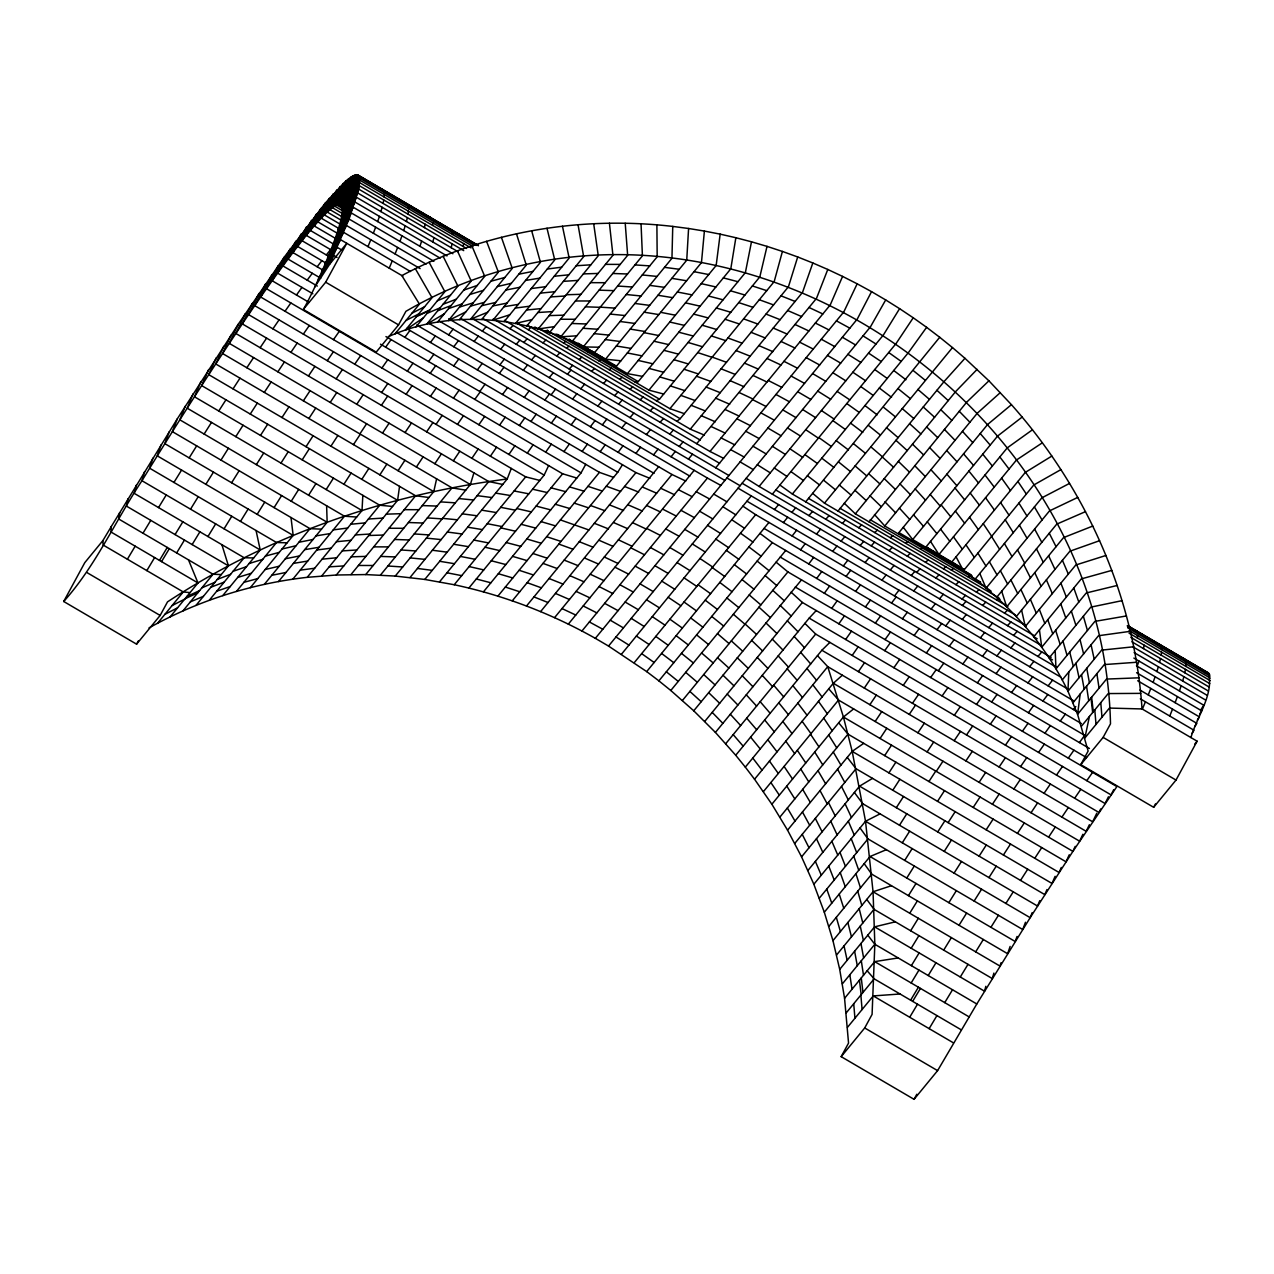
<?xml version="1.0" encoding="UTF-8"?>
<svg xmlns="http://www.w3.org/2000/svg" width="1274" height="1274" viewBox="0 0 1274 1274"><rect width="100%" height="100%" fill="white"/><g stroke="black" fill="none" stroke-linecap="round" stroke-linejoin="round"><path stroke-width="1.5" d="M791.074 592.171L802.381 602.459L1116.884 786.584L1072.899 851.366L1030.172 917.678L976.808 1003.976L937.6 1070.638L914.063 1099.319L841.174 1056.656L864.712 1027.959L872.085 1014.391L874.84 944.273L873.056 891.768L865.524 821.268L852.195 751.373L843.42 717.023L827.75 666.668L817.462 655.632M394.844 334.075L419.433 304.104L401.851 275.598C484.216 231.597 580.275 215.672 672.752 226.422L671.955 258.272L594.417 352.787C532.691 317.369 454.515 307.114 388.411 336.639M1068.79 671.955L1067.946 691.225L1077.581 714.332L1088.139 751.055L1080.766 764.639L1153.655 807.302L1176.013 780.07L1197.114 741.197L1141.424 708.551M1080.766 764.639L1103.125 737.391L1110.498 723.823C1103.252 387.041 704.618 137.863 405.912 311.318L398.555 324.886L376.196 352.134L303.308 309.455C316.27 288.258 382.391 142.258 306.301 235.387C271.012 279.786 239.799 327.243 208.729 374.652C186.004 409.702 163.789 445.104 141.955 480.728C115.393 520.732 95.948 565.592 63.7 601.487L136.589 644.166L160.142 615.453L167.515 601.869C269.085 534.984 386.866 494.455 507.211 478.992L511.288 468.434M384.127 197.008L384.254 194.492M432.603 225.387L432.73 222.886M1137.411 638.035L1137.523 635.519M1185.887 666.413L1185.998 663.897M1190.951 737.55C1196.254 718.026 1214.982 692.769 1208.023 672.72L1127.474 625.566M149.026 627.891C197.709 600.723 251.822 583.556 307.209 577.329L362.007 510.54L362.835 495.363M672.752 226.422L688.581 228.492L686.734 260.199L605.5 359.204L590.897 350.653M478.387 245.532L357.675 174.872L353.105 175.701L346.13 180.733L325.236 203.139L284.293 257.109L238.254 324.249L177.229 418.955L111.268 526.56L110.902 531.959L197.98 582.951L170.079 616.934M898.791 534.204L898.934 532.596L987.684 424.433L1011.429 404.67C1086.101 488.499 1134.513 596.535 1142.03 708.949L1109.431 708.073L1084.843 738.044L1089.445 716.434M688.581 228.492L704.395 231.072L701.464 262.603L616.505 366.148L613.224 365.335M704.395 231.072L720.16 234.145L716.163 265.47L627.413 373.632L568.921 339.394M1080.209 693.964L1077.581 714.332L1106.501 679.074L1138.892 677.816M408.03 214.207L408.428 211.229M463.21 246.503L463.609 243.541M1161.203 655.154L1161.585 652.192M307.209 577.329L336.32 575.004L397.599 500.316L399.542 486.365M119.629 512.658L118.689 518.996L213.029 574.24L221.278 574.558M720.16 234.145L735.862 237.728L730.798 268.814L638.226 381.643L635.057 382.041M383.076 203.394L383.745 199.97M424.433 227.616L425.102 224.192M1143.463 648.577L1144.132 645.154M1184.82 672.799L1185.489 669.376M735.862 237.728L751.485 241.805L745.37 272.62L648.928 390.163L547.103 330.539M127.973 498.851L126.46 506.128L228.444 565.831L195.989 605.389M336.32 575.004L365.718 574.574L433.765 491.621L436.616 478.849M751.485 241.805L767.012 246.376L759.83 276.872L659.486 399.176L656.317 400.737M406.422 221.501L407.362 217.631M451.171 247.697L452.127 243.828M1159.579 662.448L1160.534 658.578M136.302 485.155L134.232 493.357L244.178 557.741L253.669 557.948M985.821 986.299L984.563 991.22L874.617 926.835L839.709 969.387L844.566 998.322L848.548 1043.072L841.174 1056.656M767.012 246.376L782.411 251.44L774.194 281.586L669.917 408.683L527.149 325.109M380.91 211.595L382.12 207.28M432.794 241.964L434.004 237.649M1182.67 681.001L1183.88 676.685M144.583 471.603L141.955 480.728L260.214 549.97L222.759 595.611M993.879 973.097L992.303 978.575L874.028 909.333L866.782 899.428M365.718 574.574L395.243 576.071L470.361 484.518L473.912 472.861M782.411 251.44L797.699 256.966L788.447 286.746L680.189 418.684L676.892 421.312M403.715 230.578L405.212 225.817M1156.888 671.541L1158.369 666.78M152.832 458.178L149.631 468.211L276.554 542.517L287.112 542.804M1001.046 962.73L999.979 966.074L873.056 891.768L832.957 940.642L839.709 969.387M377.661 221.565L379.429 216.357M419.91 246.296L421.662 241.089M1137.188 666.238L1138.94 661.031M1179.421 690.97L1181.173 685.762M161.034 444.929L157.275 455.853L293.163 535.414L250.309 587.664M1010.123 946.423L1007.623 953.716L871.735 874.155L864.186 863.645M797.699 256.966L812.828 262.985L802.54 292.351L690.301 429.163L504.44 320.331M399.94 241.423L401.963 235.786M1153.097 682.37L1155.12 676.749M169.171 431.854L164.856 443.671L310.044 528.662L321.494 529.156M1017.05 936.454L1015.203 941.518L870.031 856.526L824.31 912.232L832.957 940.642M373.346 233.253L375.639 227.202M1175.106 702.659L1177.399 696.607M177.229 418.955L172.388 431.647L327.147 522.26L278.496 581.549M1025.49 922.249L1022.719 929.51L867.96 838.897L860.046 827.957M812.828 262.985L827.781 269.467L816.491 298.403L696.719 443.686M395.083 253.956L397.647 247.475M1148.256 694.919L1150.804 688.438M185.224 406.263L179.825 419.815L344.474 516.225L356.688 517.037M1032.195 912.598L1030.172 917.678L865.524 821.268L813.847 884.267L824.31 912.232M367.979 246.63L370.798 239.735M1169.739 716.036L1172.542 709.14M193.122 393.793L187.198 408.19L362.007 510.54M1039.759 900.654L1037.546 906.053L862.721 803.703L854.392 792.492M389.207 268.145L392.281 260.852M1142.364 709.092L1145.437 701.799M200.926 381.547L194.476 396.787L379.732 505.237L392.551 506.463M1046.973 889.555L1044.823 894.635L859.568 786.169L801.569 856.861L813.847 884.267M827.781 269.467L842.576 276.41L830.282 304.868L710 451.474L483.419 318.803M208.633 369.556L201.658 385.592L397.599 500.316M1055.111 876.321L1052.005 883.455L856.048 768.732L847.258 757.377M216.23 357.819L208.729 374.652L415.627 495.777L428.956 497.497M1061.322 867.451L1059.076 872.499L852.195 751.373L787.555 830.154L801.569 856.861M314.678 287.128L329.87 263.925L349.06 219.032L358.774 189.173L359.794 178.233L357.675 174.872L340.588 204.111L343.948 206.07M223.698 346.337L215.704 363.95L433.765 491.621M1069.252 854.758L1066.051 861.813L847.974 734.143L838.706 722.788M231.056 335.142L222.552 353.519L452.015 487.862L465.727 490.156M1075.208 846.366L1072.899 851.366L843.42 717.023L771.869 804.244L787.555 830.154M395.243 576.071L424.783 579.447L454.229 584.734L544.157 475.106L548.616 465.583M238.254 324.249L229.272 343.359L470.361 484.518M1082.884 834.263L1079.619 841.206L838.531 700.063L828.753 688.82M842.576 276.41L857.163 283.815L843.882 311.78L715.717 467.797M245.325 313.659L235.865 333.485L488.754 481.556L502.736 484.454M1089.366 824.724L1086.196 831.333L833.307 683.278L754.558 779.242L771.869 804.244M252.236 303.371L242.299 323.899L507.211 478.992L424.783 579.447M1096.787 813.21L1092.646 821.762L827.75 666.668L745.322 767.123L754.558 779.242M259.004 293.418L248.605 314.63L525.684 476.858L539.81 480.425M1100.688 808.942L1098.952 812.478L821.873 650.266L735.719 755.259L745.322 767.123M265.597 283.815L254.752 305.664L544.157 475.106M1108.428 796.791L1105.099 803.528L815.679 634.086L804.881 623.368M272.015 274.547L260.724 297.033L562.63 473.785L576.803 478.053M1113.683 789.705L1111.071 794.896L809.181 618.145L715.415 732.423L735.719 755.259M278.242 265.645L266.537 288.736L581.055 472.877L585.706 464.341M284.293 257.109L272.19 280.774L309.041 302.368M290.154 248.956L277.652 273.177L312.831 293.784M857.163 283.815L871.543 291.65L857.275 319.089L595.34 638.338C551.339 613.511 503.644 595.245 454.229 584.734M295.807 241.184L282.924 265.932L317.322 286.077M301.269 233.811L288.004 259.068L320.714 278.21M306.508 226.836L292.893 252.555L323.039 270.215M311.525 220.275L297.575 246.439L326.048 263.129M316.318 214.143L302.049 240.722L329.727 256.934M320.889 208.426L306.301 235.387L331.431 250.102M63.7 601.487L84.801 562.63L102.907 540.558L111.268 526.56M303.308 309.455L325.666 282.207L346.767 243.334L329.87 263.925M136.589 644.166L138.436 640.774M914.063 1099.319L916.818 1094.255M1153.655 807.302L1155.502 803.91M325.236 203.139L310.346 230.451L333.804 244.194M329.329 198.282L314.168 225.928L335.954 238.684M333.199 193.871L317.767 221.819L338.82 234.145M869.059 521.878L966.679 402.186L988.911 380.815L1011.429 404.67M336.814 189.906L321.144 218.125L339.569 228.922M340.174 186.386L324.265 214.86L341.034 224.67M343.279 183.329L327.163 212.01L342.244 220.832M346.13 180.733L329.823 209.573L342.786 217.169M871.543 291.65L885.685 299.947L870.476 326.813L608.526 646.061L595.34 638.338M348.726 178.599L332.243 207.582L343.964 214.446M351.051 176.911L334.409 206.022L344.123 211.707M353.105 175.701L336.336 204.891L343.04 208.809M354.905 174.952L338.008 204.19L343.04 207.136M341.512 204.716L358.663 175.525L478.403 245.627M342.165 205.767L359.364 176.64L476.842 245.42M342.563 207.232L359.794 178.233L474.469 245.356M127.384 559.238L135.187 546.18M342.722 209.143L359.953 180.271L472.925 246.423M146.829 570.609L154.632 557.566M909.7 1017.257L917.503 1004.215M929.144 1028.644L936.947 1015.585M342.61 211.484L359.841 182.787L471.062 247.904M159.489 560.417L167.276 547.438M161.543 561.627L169.346 548.648M910.607 1000.186L918.411 987.207M912.646 1001.364L920.449 988.401M142.991 533.217L150.762 520.349M342.244 214.255L359.443 185.749L466.555 248.462M176.656 552.932L184.443 540.065M911.165 982.971L918.952 970.103M944.735 1002.622L952.522 989.755M341.607 217.44L358.774 189.173L463.72 250.628M175.064 534.57L182.819 521.814M192.135 544.571L199.891 531.815M911.372 965.66L919.127 952.904M928.22 975.534L935.976 962.762M340.731 221.055L357.835 193.043L457.812 251.583M158.517 507.593L166.241 494.949M207.949 536.529L215.672 523.885M911.197 948.254L918.92 935.61M960.278 976.999L968.001 964.354M339.601 225.084L356.609 197.374L452.875 253.733M190.543 509.17L198.234 496.669M224.065 528.806L231.757 516.288M910.655 930.768L918.347 918.267M943.7 950.133L951.391 937.616M885.685 299.947L899.587 308.658L883.439 334.935L759.129 486.445L746.166 478.307M173.933 482.448L181.577 470.09M338.215 229.527L355.127 202.136L446.999 255.931M240.483 521.4L248.127 509.043M909.732 913.235L917.376 900.877M975.693 951.837L983.321 939.495M336.575 234.384L353.376 207.343L440.183 258.16M1200.57 710.255L1203.723 705.191L1136.44 665.808M205.862 484.311L213.459 472.113M257.157 514.346L264.737 502.147M512.259 600.85L617.731 472.288L622.445 464.723M908.442 895.638L916.022 883.455M959.035 925.258L966.616 913.076M189.157 457.892L196.674 445.868M334.696 239.623L351.337 212.965L433.893 261.297M231.613 482.75L239.146 470.743M274.085 507.609L281.602 495.602M906.769 878.041L914.286 866.017M948.843 902.661L956.36 890.653M990.917 927.297L998.434 915.273M1199.614 714.157L1201.685 710.828L1136.599 672.72M332.546 245.277L349.06 219.032L426.042 264.1M1197.337 720.16L1199.391 716.88L1137.698 680.762M220.975 460.105L228.412 448.273M291.236 501.239L298.689 489.407M904.715 860.412L912.168 848.58M974.132 901.052L981.585 889.22M330.173 251.312L346.496 225.514L420.117 268.607M1194.805 726.594L1196.843 723.361L1139.911 690.03M204.127 434.052L211.484 422.427M256.361 464.628L263.734 453.003M308.595 495.22L315.968 483.594M902.295 842.799L909.652 831.174M954.083 873.12L961.456 861.495M1005.871 903.457L1013.244 891.816M327.545 257.746L343.677 232.394L410.499 271.521M235.786 436.648L243.063 425.229M280.981 463.099L288.258 451.681M326.16 489.55L333.438 478.148M899.492 825.234L906.769 813.815M944.225 851.414L951.503 839.996M988.942 877.595L996.22 866.193M1192.002 733.426L1194.025 730.257L1140.326 698.821M218.762 411.008L225.944 399.829M324.679 264.546L340.604 239.703L402.807 276.108M260.485 435.421L267.667 424.242M302.193 459.85L309.375 448.655M343.9 484.263L351.083 473.084M896.323 807.7L903.505 796.521M937.728 831.938L944.91 820.759M979.117 856.176L986.299 844.981M1020.522 880.414L1027.704 869.218M321.574 271.712L337.276 247.395L342.308 250.325M250.245 414.05L257.332 403.094M306.031 446.696L313.101 435.756M361.8 479.358L368.887 468.418M892.787 790.246L899.874 779.29M948.095 822.622L955.181 811.681M1003.402 854.997L1010.489 844.057M233.031 388.873L239.99 378.171M318.245 279.245L333.708 255.469L337.053 257.428M281.968 417.538L288.943 406.836M330.922 446.187L337.881 435.485M379.859 474.852L386.834 464.15M888.902 772.872L895.877 762.171M937.537 801.346L944.496 790.644M986.156 829.804L993.131 819.118M1034.791 858.278L1041.75 847.576M264.291 392.408L271.139 381.977M308.881 418.509L315.729 408.078M353.471 444.61L360.319 434.179M398.061 470.727L404.909 460.296M884.666 755.609L891.513 745.179M928.921 781.535L935.769 771.088M973.193 807.445L980.04 797.014M1017.448 833.355L1024.296 822.924M246.838 367.74L253.574 357.58M303.355 400.832L310.076 390.672M359.873 433.924L366.594 423.764M416.391 467.017L423.111 456.856M880.063 738.474L886.784 728.314M936.247 771.375L942.967 761.215M992.414 804.26L999.15 794.1M1048.598 837.145L1055.318 826.985M899.587 308.658L913.235 317.783L896.148 343.439L772.347 494.185M277.859 371.817L284.452 361.927M330.189 402.441L336.766 392.567M382.503 433.08L389.096 423.207M434.832 463.72L441.425 453.831M875.142 721.498L881.735 711.625M927.106 751.915L933.683 742.041M979.069 782.347L985.646 772.474M1031.016 812.764L1037.609 802.891M260.151 347.706L266.6 338.136M308.451 375.989L314.901 366.402M356.752 404.272L363.201 394.685M405.052 432.539L411.502 422.968M453.353 460.822L459.803 451.235M869.871 704.681L876.321 695.11M917.885 732.789L924.335 723.218M965.899 760.897L972.333 751.326M1013.897 789.004L1020.347 779.433M1061.911 817.112L1068.36 807.541M290.902 352.357L297.192 343.072M336.145 378.84L342.435 369.571M381.388 405.339L387.694 396.055M426.631 431.822L432.937 422.554M471.89 458.322L478.18 449.037M864.298 688.056L870.588 678.787M909.238 714.38L915.528 705.095M954.178 740.688L960.469 731.403M999.119 766.996L1005.409 757.727M1044.059 793.304L1050.349 784.036M272.907 328.851L279.038 319.901M327.275 360.685L333.422 351.735M381.643 392.519L387.79 383.57M436.026 424.353L442.174 415.404M490.394 456.188L496.542 447.238M858.389 671.637L864.536 662.687M912.455 703.296L918.602 694.33M966.52 734.955L972.667 725.989M1020.585 766.598L1026.733 757.648M1074.651 798.257L1080.798 789.307M303.339 334.122L309.327 325.491M354.729 364.205L360.701 355.573M406.103 394.287L412.091 385.656M457.493 424.369L463.481 415.738M508.883 454.452L514.871 445.82M852.179 655.441L858.15 646.81M903.25 685.348L909.238 676.717M954.337 715.255L960.325 706.624M1005.425 745.163L1011.397 736.531M1056.496 775.07L1062.484 766.438M540.606 611.616L658.658 466.714M285.026 311.254L290.838 302.957M333.485 339.632L339.298 331.336M381.945 367.995L387.758 359.698M430.405 396.373L436.218 388.076M478.849 424.736L484.677 416.439M527.309 453.114L533.121 444.817M845.649 639.484L851.462 631.187M893.87 667.719L899.699 659.422M942.107 695.954L947.92 687.657M990.328 724.189L996.141 715.892M1038.549 752.424L1044.361 744.127M1086.786 780.659L1092.598 772.363M407.346 371.18L412.983 363.217M453.464 398.173L459.102 390.21M499.567 425.166L505.205 417.203M545.67 452.159L551.308 444.196M838.833 623.798L844.471 615.836M884.729 650.664L890.367 642.717M930.625 677.529L936.263 669.583M976.505 704.411L982.158 696.448M1022.401 731.276L1028.038 723.313M1068.297 758.141L1073.934 750.179M296.476 295.011L301.938 287.398M385.64 347.197L391.102 339.601M430.214 373.298L435.676 365.702M474.788 399.399L480.25 391.803M519.362 425.5L524.824 417.888M563.936 451.601L569.398 443.989M831.731 608.383L837.193 600.771M885.032 639.58L890.494 631.984M938.333 670.793L943.795 663.181M991.634 701.99L997.096 694.394M1044.935 733.203L1050.397 725.607M913.235 317.783L926.612 327.322L908.617 352.341L792.364 494.025L779.943 485.076M428.59 361.545L433.861 354.299M479.757 391.516L485.028 384.27M530.939 421.471L536.211 414.225M582.107 451.442L587.378 444.196M824.342 593.254L829.613 586.008M875.349 623.113L880.621 615.883M926.373 652.989L931.644 645.743M977.381 682.848L982.652 675.602M1028.389 712.723L1033.66 705.477M1079.396 742.583L1084.668 735.337M307.209 280.153L312.289 273.289M404.861 337.323L409.941 330.46M453.687 365.925L458.767 359.045M502.513 394.51L507.593 387.63M551.339 423.095L556.419 416.216M600.165 451.681L605.246 444.801M816.682 578.444L821.762 571.564M865.396 606.965L870.476 600.086M914.111 635.487L919.191 628.608M962.826 663.993L967.906 657.129M1011.54 692.515L1016.62 685.651M1060.255 721.036L1065.335 714.173M430.421 342.451L435.31 335.954M477.352 369.922L482.225 363.424M524.267 397.392L529.156 390.879M571.182 424.847L576.071 418.35M618.097 452.318L622.986 445.82M808.751 563.952L813.64 557.439M855.587 591.359L860.476 584.862M902.422 618.782L907.311 612.284M949.257 646.205L954.13 639.707M996.093 673.628L1000.966 667.13M1042.928 701.05L1047.801 694.553M837.989 511.081L944.368 381.213L964.959 358.312L988.911 380.815M568.331 624.133L694.203 470.313M317.178 266.792L321.86 260.676M453.767 346.751L458.449 340.636M499.312 373.409L503.994 367.294M544.842 400.068L549.524 393.953M590.372 426.726L595.054 420.611M635.901 453.385L640.583 447.27M800.566 549.795L805.248 543.679M846.047 576.421L850.729 570.306M891.529 603.048L896.211 596.933M937.011 629.674L941.693 623.559M982.493 656.301L987.175 650.186M1027.975 682.928L1032.657 676.812M1073.456 709.554L1075.797 706.497M926.612 327.322L939.702 337.276L805.709 501.829M448.623 334.887L453.098 329.154M499.854 364.874L504.329 359.157M551.085 394.876L555.56 389.143M602.331 424.879L606.806 419.146M653.562 454.866L658.037 449.149M792.125 535.988L796.6 530.271M843.324 565.974L847.799 560.241M894.523 595.945L898.998 590.212M945.722 625.916L950.197 620.199M996.921 655.903L1001.396 650.17M1048.12 685.874L1052.595 680.141M326.335 254.943L330.603 249.608M474.087 341.448L478.339 336.113M523.327 370.272L527.595 364.953M572.583 399.112L576.835 393.777M621.823 427.937L626.091 422.618M671.079 456.777L675.331 451.442M783.43 522.563L787.698 517.228M832.67 551.387L836.938 546.052M881.911 580.211L886.163 574.877M931.151 609.036L935.403 603.717M980.375 637.86L984.643 632.541M1029.615 666.7L1033.883 661.365M608.526 646.061L646.682 671.589L768.955 522.436M621.489 654.183L751.278 495.904M157.466 623.384L183.265 591.948L190.033 592.617M182.915 610.947L213.029 574.24M415.929 326.956L444.849 291.682L429.115 262.269M209.27 600.277L244.178 557.741M437.492 322.115L471.205 281.028L457.398 250.819M236.454 591.407L276.554 542.517M459.468 319.583L498.389 272.158L486.557 241.312M264.339 584.368L310.044 528.662M481.763 319.376L526.273 265.119L516.464 233.763M292.797 579.208L344.474 516.225M504.249 321.494L554.747 259.944L546.992 228.221M500.666 349.187L504.711 344.251M321.733 575.928L379.732 505.237M526.863 325.905L583.667 256.663L578.03 224.702M534.825 327.004L538.185 328.979L598.27 255.74L593.684 223.714M350.987 574.558L415.627 495.777M546.068 330.619L549.492 332.61L612.937 255.294L609.418 223.221M556.069 334.059L560.783 336.83L627.652 255.326L625.216 223.253M380.464 575.084L452.015 487.862M568.634 339.601L572.042 341.591L642.414 255.819L641.045 223.794M549.253 377.63L553.298 372.709M410.021 577.52L488.754 481.556M439.53 581.852L525.684 476.858M597.856 406.088L601.901 401.151M468.864 588.062L562.63 473.785M483.419 591.869L581.055 472.877M497.895 596.136L599.433 472.367L613.558 477.368M646.444 434.53L650.488 429.593M526.496 606.01L635.933 472.622L649.915 478.371M554.556 617.651L671.987 474.517L685.731 481.046M688.454 459.118L692.499 454.197M581.931 631.028L707.436 478.068L720.829 485.394M634.213 662.703L755.673 514.664L1073.727 700.859M774.528 509.52L778.573 504.584M646.682 671.589L658.881 680.857L772.315 542.613L1081.387 723.568M715.415 732.423L693.741 710.796L670.793 690.492L785.724 550.464M812.701 493.388L824.485 503.166L952.49 347.595L964.959 358.312M816.507 534.093L820.552 529.172M682.418 700.477L787.905 571.915L1089.445 748.475M693.741 710.796L801.505 579.877M844.248 503.23L855.332 513.836L955.691 391.532L977.11 369.38M704.745 721.45L802.381 602.459M874.49 514.553L884.777 525.987L977.349 413.158L1000.345 392.583M865.094 562.551L869.139 557.614M725.734 743.697L815.679 634.086M963.892 569.542L912.694 539.571L997.653 436.011L1022.13 417.092M913.697 590.993L917.742 586.072M763.413 791.616L838.531 700.063M1032.434 429.8L1007.272 447.859L926.039 546.865L963.447 570.736L1033.803 484.98L1060.908 469.612M779.911 817.08L847.974 734.143M1133.685 646.778L1101.66 650.122L1067.946 691.225C1048.916 651.221 1019.948 616.505 986.06 588.222L1049.505 510.89L1077.74 497.417M962.284 619.451L966.329 614.514M794.785 843.42L856.048 768.732M807.923 870.476L862.721 803.703M1016.27 616.568L1069.873 551.228L1099.589 540.686M1010.871 647.893L1014.916 642.972M819.309 898.186L867.96 838.897M828.864 926.389L871.735 874.155M836.572 954.99L874.028 909.333M1062.245 679.934L1098.506 635.726L1130.309 631.331M842.385 983.831L874.84 944.273L867.785 935.18M1073.058 702.691L1104.319 664.582L1136.551 662.273M844.566 998.322L874.681 961.615L898.186 957.952M846.27 1012.83L874.155 978.83L867.164 970.788M1081.515 726.116L1108.205 693.566L1140.724 693.375M847.481 1027.338L873.263 995.918L900.049 993.991M1194.694 744.127L1197.114 741.197M482.32 331.144L486.142 326.622M531.545 359.969L535.367 355.446M580.769 388.777L584.591 384.254M629.993 417.601L633.815 413.079M679.217 446.426L683.039 441.903M791.823 512.339L795.645 507.816M841.047 541.163L844.869 536.641M890.271 569.988L894.093 565.465M939.495 598.812L943.317 594.289M988.72 627.62L992.542 623.097M1037.944 656.444L1041.766 651.922M516.273 344.251L519.856 340.142M567.44 374.222L571.039 370.097M618.607 404.177L622.206 400.068M669.774 434.131L673.373 430.023M808.91 515.604L812.509 511.479M860.093 545.559L863.676 541.45M911.26 575.514L914.843 571.405M962.427 605.468L966.011 601.36M1013.594 635.423L1017.193 631.315M523.805 342.451L527.165 338.757M569.239 369.046L572.599 365.351M614.657 395.657L618.033 391.962M660.091 422.251L663.467 418.557M825.791 519.251L829.151 515.556M871.209 545.861L874.585 542.151M916.643 572.456L920.019 568.761M962.077 599.051L965.453 595.356M1007.511 625.661L1010.887 621.951M809.181 618.145L816.236 610.564M509.982 328.692L513.119 325.411M556.738 356.067L559.859 352.787M603.478 383.442L606.615 380.162M650.234 410.801L653.371 407.537M842.385 523.311L845.522 520.031M889.141 550.671L892.262 547.406M935.88 578.046L939.018 574.781M982.636 605.421L985.773 602.14M542.979 342.897L545.877 340.047M591.582 371.355L594.48 368.505M640.185 399.813L643.083 396.962M858.692 527.739L861.59 524.888M907.295 556.197L910.193 553.346M821.873 650.266L829.868 642.383M955.898 584.655L958.796 581.804M1004.501 613.112L1007.4 610.262M528.296 329.759L530.955 327.338M579.144 359.539L581.804 357.102M629.993 389.303L632.652 386.882M874.681 532.564L877.34 530.127M925.529 562.328L928.189 559.907M976.378 592.091L979.037 589.671M833.307 683.278L842.353 675.22M566.548 348.184L568.968 346.178M619.658 379.27L622.078 377.279M890.335 537.739L892.756 535.749M943.445 568.841L945.849 566.834M996.555 599.927L998.959 597.936L855.332 513.836M843.42 717.023L853.644 708.917M563.538 343.009L565.704 341.432M609.211 369.747L611.377 368.186M905.607 543.281L907.789 541.721M951.296 570.019L953.462 568.459M852.195 751.373L863.708 743.347M423.446 317.783L405.323 330.221L432.029 297.686L415.356 268.703M1042.339 442.811L1016.509 459.978L938.954 554.509L930.514 541.402M1051.83 456.076L1025.347 472.367L951.423 562.471L953.796 563.188M859.568 786.169L872.515 778.366M444.339 313.786L426.663 324.249L457.923 286.14L443.145 256.313M598.669 360.733L600.58 359.602M920.513 549.158L922.424 548.027M968.495 577.265L970.422 576.135M1069.539 483.403L1041.861 497.831L974.992 579.336L963.447 570.736L956.057 556.818M411.98 313.181L424.576 306.763M406.024 320.459L418.605 314.025M172.101 605.564L184.682 599.146M164.951 614.291L177.532 607.857M865.524 821.268L880.079 813.863M465.758 311.923L448.432 320.554L484.709 276.362L471.874 245.818M417.124 315.841L429.959 309.853M416.487 316.621L429.322 310.617M186.8 596.566L199.636 590.563M184.985 598.78L197.82 592.792M1085.48 511.638L1056.719 524.155L996.634 597.395L1000.026 599.369M437.412 300.775L450.47 295.218M427.077 313.356L440.151 307.798M201.865 587.84L214.94 582.282M190.367 601.869L203.426 596.312M870.031 856.526L886.386 849.678M588.031 352.245L589.703 351.56M934.989 555.384L936.661 554.684M487.592 312.257L470.584 319.185L512.259 268.4L501.415 237.282M1092.774 526.066L1063.519 537.612L1006.715 606.838L1001.683 591.232M443.018 304.295L456.315 299.183M437.794 310.681L451.076 305.569M217.297 579.415L230.578 574.303M210.879 587.234L224.176 582.122M463.768 290.106L477.256 285.44M448.607 308.579L462.096 303.913M233.031 571.309L246.519 566.659M216.723 591.2L230.212 586.534M873.056 891.768L891.466 885.701M509.727 314.805L492.99 320.14L540.447 262.301L531.656 230.737M1105.928 555.464L1075.782 565.003L1025.299 626.537L1021.589 610.071M469.803 294.517L483.483 290.313M459.532 307.05L473.211 302.846M249.083 563.538L262.762 559.334M237.665 577.456L251.344 573.252M1111.804 570.402L1081.244 578.922L1033.787 636.777L1037.195 638.768M490.936 281.236L504.807 277.477M470.536 306.11L484.391 302.352M265.422 556.101L279.277 552.359M243.891 582.329L257.762 578.587M1117.171 585.467L1086.26 592.967L1041.734 647.24L1039.441 629.882M874.617 926.835L895.367 921.835M497.354 286.57L511.368 283.274M481.62 305.728L495.65 302.448M282.016 549.014L296.046 545.718M265.215 569.494L279.229 566.213M532.038 319.599L515.556 323.405L569.159 258.081L562.455 226.215M1122.06 600.659L1090.815 607.141L1049.139 657.925L1052.499 659.884M518.821 274.197L532.994 271.378M505.81 290.074L519.967 287.255M492.783 305.935L506.956 303.116M298.88 542.278L313.038 539.459M285.328 558.776L299.501 555.958M271.776 575.291L285.949 572.472M379.206 189.189L380.719 188.902M577.329 344.314L578.746 344.044M949.034 561.93L950.452 561.675M1180.95 658.594L1182.479 658.308M1205.252 672.815L1208.023 672.72M1126.439 615.947L1094.892 621.394L1055.971 668.818L1055.191 650.552M525.541 280.455L539.842 278.114M503.994 306.716L518.295 304.375M315.968 535.892L330.253 533.551M304.677 549.651L318.978 547.294M293.402 563.395L307.703 561.054M538.185 328.979L554.429 326.606M547.294 269.037L561.707 267.158M531.274 288.561L545.686 286.682M515.253 308.085L529.666 306.206M333.262 529.888L347.675 528.025M316.748 550.018L331.176 548.139M300.25 570.131L314.662 568.252M554.254 276.235L568.777 274.834M540.399 293.116L554.907 291.714M526.544 310.012L541.052 308.611M350.748 524.267L365.272 522.866M336.432 541.721L350.955 540.319M322.115 559.175L336.623 557.773M576.214 265.756L590.817 264.817M563.427 281.347L578.03 280.407M550.639 296.922L565.242 295.998M537.851 312.512L552.454 311.589M368.425 519.012L383.028 518.088M355.335 534.953L369.938 534.029M342.26 550.909L356.863 549.97M329.186 566.85L343.773 565.927M560.783 336.83L576.772 335.826M583.365 273.91L598.032 273.448M566.261 294.756L580.928 294.31M549.158 315.602L563.825 315.156M386.261 514.155L400.928 513.693M368.743 535.494L383.41 535.048M351.226 556.834L365.893 556.388M605.484 264.371L620.199 264.403M590.483 282.669L605.198 282.701M575.466 300.967L590.181 300.983M560.464 319.248L575.179 319.28M404.224 509.664L418.939 509.696M388.968 528.264L403.683 528.296M373.712 546.865L388.427 546.896M358.44 565.465L373.155 565.497M598.971 347.229L583.253 346.91L657.177 256.807L656.89 224.845M612.746 273.48L627.509 273.99M599.083 290.154L613.829 290.647M585.403 306.811L600.165 307.321M571.739 323.485L586.486 323.978M422.331 505.571L437.078 506.081M408.428 522.515L423.175 523.025M394.51 539.475L409.272 539.969M380.608 556.419L395.37 556.929M634.962 264.912L649.74 265.884M617.619 286.029L632.398 287.016M600.293 307.145L615.071 308.133M582.966 328.278L597.745 329.249M440.533 501.876L455.312 502.848M427.379 517.913L442.158 518.884M414.225 533.933L429.004 534.921M401.071 549.97L415.85 550.957M387.917 566.006L402.695 566.978M642.287 274.961L657.066 276.426M626.235 294.517L641.013 295.982M610.198 314.073L624.977 315.538M594.146 333.629L608.924 335.094M458.831 498.564L473.609 500.013M442.604 518.343L457.382 519.808M426.376 538.122L441.154 539.587M410.132 557.901L424.927 559.366M620.916 360.781L605.5 359.204L578.046 343.12M664.518 267.349L679.281 269.276M649.708 285.392L664.471 287.335M634.898 303.451L649.66 305.378M620.072 321.494L634.85 323.437M605.261 339.553L620.04 341.48M477.193 495.65L491.971 497.577M462.271 513.836L477.033 515.779M447.333 532.038L462.096 533.981M432.396 550.241L447.174 552.168M417.474 568.443L432.236 570.37M449.658 229.256L450.916 229.447M962.618 568.793L963.797 568.968M1158.177 644.087L1159.436 644.262M671.828 278.353L686.575 280.758M657.957 295.265L672.688 297.67M644.087 312.178L658.817 314.582M630.2 329.09L644.947 331.495M616.329 346.002L631.076 348.407M495.634 493.102L510.364 495.506M481.652 510.157L496.382 512.562M467.654 527.197L482.4 529.602M453.671 544.253L468.418 546.657M439.689 561.293L454.42 563.697M627.413 373.632L642.526 376.403M694.027 271.68L708.71 274.547M677.338 292.001L692.037 294.867M660.665 312.321L675.363 315.204M643.991 332.641L658.69 335.524M627.318 352.962L642.016 355.844M514.107 490.968L528.806 493.834M500.682 507.323L515.381 510.205M487.257 523.694L501.956 526.56M473.832 540.049L488.531 542.931M460.408 556.419L475.106 559.286M446.983 572.774L461.682 575.641M701.273 283.64L715.908 286.969M685.508 302.846L700.143 306.174M669.758 322.035L684.393 325.38M653.992 341.241L668.627 344.585M638.242 360.446L652.877 363.791M532.596 489.216L547.231 492.544M516.734 508.549L531.369 511.893M500.857 527.898L515.492 531.226M484.996 547.231L499.631 550.575M469.119 566.564L483.754 569.908M723.345 277.891L737.917 281.697M708.487 295.998L723.059 299.804M693.629 314.105L708.201 317.911M678.771 332.227L693.343 336.017M663.913 350.334L678.485 354.14M649.055 368.441L663.627 372.247M551.085 487.862L565.64 491.653M536.131 506.081L550.687 509.887M521.177 524.315L535.733 528.105M506.224 542.533L520.779 546.339M491.27 560.767L505.826 564.557M476.317 578.985L490.872 582.791M648.928 390.163L663.69 394.048M730.464 290.775L744.94 295.027M716.322 308.005L730.798 312.273M702.181 325.236L716.657 329.504M688.056 342.467L702.515 346.735M673.914 359.698L688.374 363.966M659.773 376.929L674.249 381.197M569.542 486.907L584.018 491.159M555.305 504.265L569.765 508.533M541.052 521.623L555.528 525.891M526.815 538.982L541.275 543.25M512.562 556.356L527.038 560.608M498.325 573.714L512.801 577.966M752.393 285.949L766.757 290.663M738.713 302.607L753.077 307.321M725.049 319.28L739.414 323.994M711.386 335.938L725.734 340.652M697.706 352.595L712.07 357.309M684.042 369.253L698.407 373.967M670.363 385.911L684.727 390.624M587.967 486.349L602.331 491.063M574.192 503.134L588.556 507.848M560.417 519.919L588.891 529.968M546.657 536.704L561.022 541.418M532.882 553.489L547.247 558.203M519.107 570.274L533.472 574.988M505.348 587.043L519.712 591.757M669.917 408.683L684.329 413.652M759.304 299.74L773.541 304.916M743.602 318.866L757.855 324.042M727.916 337.992L742.153 343.168M712.23 357.118L726.467 362.294M696.528 376.26L710.765 381.42M680.842 395.386L695.078 400.546M606.313 486.222L620.549 491.382M590.483 505.507L604.72 510.667M558.824 544.094L573.061 549.253M542.995 563.395L557.232 568.554M527.149 582.68L541.402 587.84M780.994 295.823L795.087 301.444M766.024 314.073L780.118 319.678M751.055 332.323L765.148 337.928M736.069 350.573L750.179 356.179M721.1 368.823L735.209 374.429M706.13 387.073L720.24 392.679M691.161 405.323L705.27 410.929M624.563 486.477L638.672 492.098M609.466 504.886L623.559 510.492M594.353 523.296L608.462 528.901M579.256 541.705L593.365 547.31M564.159 560.114L578.253 565.72M549.046 578.523L563.156 584.129M533.949 596.933L548.059 602.538M690.301 429.163L704.331 435.103M787.651 310.522L801.601 316.557M773.254 328.055L787.205 334.091M758.874 345.588L772.824 351.624M744.478 363.122L758.428 369.157M730.098 380.655L744.048 386.707M715.717 398.189L729.668 404.24M701.321 415.722L715.271 421.774M642.701 487.162L656.651 493.213M628.178 504.886L642.128 510.922M613.638 522.595L627.588 528.646M599.098 540.303L613.049 546.355M584.575 558.028L598.525 564.063M570.035 575.737L583.986 581.788M555.496 593.445L569.446 599.497M809.038 307.48L822.829 313.961M795.087 324.504L808.863 330.969M781.121 341.512L794.912 347.993M767.155 358.535L780.946 365.001M753.205 375.543L766.98 382.025M739.239 392.567L753.014 399.033M725.272 409.575L739.063 416.057M711.306 426.599L725.097 433.064M660.712 488.261L674.503 494.742M646.619 505.459L660.394 511.925M632.509 522.643L646.3 529.108M618.416 539.826L632.191 546.307M604.306 557.009L618.097 563.49M590.212 574.208L603.987 580.673M576.103 591.391L589.894 597.856M562.009 608.574L575.784 615.055M710 451.474L723.616 458.337M815.376 323.039L828.976 329.934M799.674 342.18L813.274 349.076M783.956 361.322L797.556 368.234M768.254 380.48L781.854 387.376M752.536 399.622L766.136 406.517M736.834 418.78L750.434 425.675M721.116 437.922L734.716 444.817M678.564 489.773L692.164 496.685M662.671 509.138L676.271 516.05M646.794 528.503L660.394 535.414M630.901 547.868L644.501 554.779M615.008 567.233L628.608 574.144M599.13 586.597L612.73 593.509M583.237 605.978L596.837 612.874M836.429 320.857L849.822 328.166M821.332 339.25L834.725 346.576M806.219 357.66L819.628 364.985M791.122 376.069L804.531 383.378M776.025 394.478L789.418 401.788M760.912 412.887L774.321 420.197M745.816 431.281L759.224 438.606M730.719 449.69L744.112 457M696.241 491.716L709.634 499.026M680.969 510.317L694.378 517.642M665.713 528.933L679.106 536.243M650.441 547.533L663.85 554.843M635.185 566.134L648.577 573.443M619.912 584.734L633.321 592.06M604.656 603.35L618.049 610.66M589.384 621.951L602.793 629.26M842.385 337.244L855.571 344.967M827.479 355.414L840.665 363.122M812.573 373.569L825.775 381.292M797.683 391.723L810.869 399.447M782.777 409.894L795.963 417.617M1128.461 626.219L1209.01 673.373M477.129 245.341L356.433 174.681L339.425 203.936L342.786 205.894M1127.283 625.996L1206.781 672.529M1127.809 626.537L1209.711 674.487M1127.665 627.795L1210.141 676.08M1129.162 630.63L1210.3 678.134M1129.051 633.13L1210.189 680.635M1130.882 637.414L1209.79 683.612M767.872 428.048L781.073 435.772M1131.869 641.809L1209.122 687.02M1133.064 646.921L1208.182 690.906M1134.131 652.591L1206.956 695.222M1133.876 658.069L1205.475 699.983M960.357 566.962L926.039 546.865L927.074 547.995M572.997 340.906L616.505 366.148M752.982 446.203L766.168 453.926M898.934 532.596L970.868 574.717M963.447 570.736L971.998 575.752M557.566 334.409L638.226 381.643M884.777 525.987L980.709 582.154M980.072 582.314L974.992 579.336L991.124 591.184M870.238 519.728L987.35 588.301M538.138 328.135L659.486 399.176M840.076 508.326L1007.845 606.551M516.432 322.816L680.189 418.684M824.485 503.166L1015.362 614.928M808.576 498.405L1026.303 625.868M740.098 461.905L753.284 469.628M493.277 318.914L700.238 440.087M792.364 494.025L1034.44 635.758M775.882 490.028L1041.177 645.361M472.558 318.675L719.571 463.29M759.129 486.445L1051.114 657.4M461.156 318.755L728.919 475.521M742.121 483.244L1056.815 667.496M726.897 477.989L740.098 485.713M448.719 318.771L724.874 480.457M738.076 488.181L1061.051 677.274M439.434 321.159L707.436 478.068M746.994 501.223L1068.663 689.553M428.096 322.863L689.807 476.094M713.711 494.073L726.897 501.797M416.678 325.029L671.987 474.517M764.129 528.455L1077.915 712.166M406.581 328.485L654.04 473.355M325.666 282.207L398.555 324.886M1103.125 737.391L1176.013 780.07M396.325 332.339L635.933 472.622M780.245 557.104L1085.448 735.799M699.633 511.224L712.835 518.948M385.942 336.575L617.731 472.288M380.496 344.187L599.433 472.367M795.279 587.043L1086.579 757.584M684.743 529.379L697.929 537.102M669.837 547.533L683.023 555.257M654.932 565.704L668.133 573.427M640.042 583.858L653.228 591.582M625.136 602.029L638.322 609.736M610.23 620.183L623.432 627.907M874.84 944.273L976.808 1003.976M874.681 961.615L969.036 1016.843M874.155 978.83L961.233 1029.822M183.265 591.948L103.098 545.001L102.907 540.558M873.263 995.918L953.446 1042.865M87.269 572.774L160.142 615.453M864.712 1027.959L937.6 1070.638M863.024 335.89L875.986 344.012M847.911 354.299L860.874 362.421M832.814 372.693L845.777 380.815M817.717 391.102L830.68 399.224M802.62 409.511L815.583 417.633M787.507 427.921L800.47 436.042M772.41 446.33L785.373 454.452M757.313 464.723L770.276 472.845M722.852 506.718L735.815 514.839M707.58 525.334L720.543 533.456M692.323 543.934L705.286 552.056M677.051 562.551L690.014 570.672M661.779 581.151L674.742 589.273M646.507 599.767L659.47 607.889M631.251 618.368L644.214 626.505M615.979 636.984L628.942 645.106M1183.737 658.499L1184.709 659.152M1136.01 630.55L1136.981 631.203M429.704 217.026L430.676 217.679M381.977 189.093L382.964 189.746M742.933 506.176L755.673 514.664M868.534 353.089L881.258 361.609M852.816 372.231L865.54 380.751M837.114 391.389L849.838 399.893M821.396 410.531L834.12 419.05M805.694 429.688L818.418 438.192M789.976 448.83L802.7 457.35M774.274 467.972L786.998 476.492M731.786 519.76L744.51 528.28M715.877 539.141L728.601 547.661M699.983 558.522L712.707 567.026M684.09 577.902L696.814 586.406M668.181 597.267L680.905 605.787M652.288 616.648L665.012 625.168M636.395 636.029L649.119 644.533M888.711 352.516L901.18 361.418M874.744 369.54L887.214 378.442M860.778 386.563L873.247 395.45M846.812 403.571L859.281 412.473M832.862 420.595L845.331 429.481M818.895 437.603L831.365 446.505M804.929 454.627L817.398 463.513M790.979 471.635L803.448 480.537M740.481 533.185L752.95 542.071M726.355 550.384L738.824 559.286M712.246 567.599L724.715 576.485M698.136 584.798L710.605 593.7M684.011 601.997L696.48 610.899M669.901 619.212L682.37 628.098M655.776 636.411L668.245 645.313M641.666 653.626L654.135 662.512M760.037 533.44L772.315 542.613M893.727 370.495L905.925 379.763M879.331 388.029L891.529 397.297M864.95 405.562L877.149 414.83M850.554 423.111L862.769 432.364M836.174 440.645L848.373 449.913M821.794 458.178L833.992 467.447M807.398 475.712L819.596 484.98M748.937 546.96L761.135 556.228M734.381 564.701L746.58 573.969M719.826 582.457L732.024 591.725M705.255 600.197L717.453 609.466M690.699 617.938L702.898 627.206M676.144 635.694L688.342 644.962M661.588 653.435L673.787 662.703M939.702 337.276L952.49 347.595M913.378 370.686L925.29 380.321M898.409 388.936L910.321 398.571M883.423 407.186L895.351 416.805M868.454 425.436L880.382 435.055M853.484 443.671L865.412 453.305M838.515 461.921L850.427 471.555M823.545 480.171L835.457 489.805M757.154 561.086L769.066 570.72M742.009 579.543L753.937 589.177M726.881 597.984L738.793 607.618M711.736 616.441L723.664 626.06M696.607 634.882L708.519 644.517M681.463 653.339L693.39 662.958M666.334 671.78L678.246 681.415M658.881 680.857L670.793 690.492M776.105 562.153L787.905 571.915M917.837 389.398L929.463 399.383M902.151 408.524L913.776 418.509M886.465 427.65L898.09 437.635M870.763 446.776L882.388 456.761M855.077 465.902L866.702 475.887M839.375 485.028L851 495.013M765.101 575.561L776.726 585.546M749.223 594.91L760.849 604.895M733.346 614.259L744.971 624.244M717.453 633.624L729.078 643.609M701.576 652.973L713.201 662.958M685.699 672.338L697.324 682.307M569.446 339.234L572.042 341.591M936.916 390.29L948.238 400.625M923.252 406.963L934.575 417.283M909.572 423.621L920.895 433.94M895.909 440.278L907.231 450.598M882.245 456.936L893.568 467.255M868.565 473.594L879.888 483.913M854.902 490.251L866.224 500.586M772.792 590.34L784.099 600.659M758.97 607.188L770.292 617.508M745.147 624.021L756.469 634.341M731.324 640.87L742.646 651.189M717.517 657.702L728.839 668.038M703.694 674.551L715.017 684.871M689.871 691.4L701.194 701.719M940.785 409.702L951.789 420.356M926.644 426.933L937.648 437.587M912.503 444.164L923.507 454.818M898.377 461.395L909.365 472.049M884.236 478.626L895.24 489.28M870.094 495.857L881.098 506.511M780.198 605.421L791.202 616.075M765.881 622.875L776.885 633.512M751.58 640.312L762.585 650.966M737.264 657.75L748.268 668.404M722.963 675.188L733.951 685.842M708.647 692.642L719.651 703.28M959.242 411.279L969.912 422.235M944.384 429.386L955.054 440.358M929.526 447.493L940.18 458.465M914.652 465.599L925.322 476.572M899.794 483.706L910.464 494.678M884.936 501.829L895.606 512.801M787.332 620.804L798.002 631.777M772.299 639.118L782.969 650.09M757.266 657.432L767.935 668.404M742.248 675.746L752.918 686.718M727.215 694.059L737.885 705.032M712.198 712.373L722.868 723.345M962.459 431.329L972.779 442.604M946.693 450.534L957.029 461.809M930.944 469.74L941.263 481.015M915.178 488.929L925.513 500.22M899.428 508.135L909.747 519.426M794.164 636.443L804.483 647.718M778.191 655.903L788.526 667.178M762.234 675.347L772.57 686.622M746.277 694.808L756.597 706.083M730.321 714.252L740.64 725.527M547.279 330.109L549.492 332.61M980.232 433.526L990.201 445.088M963.558 453.847L973.527 465.408M946.885 474.167L956.854 485.728M930.211 494.487L940.18 506.049M913.538 514.807L923.507 526.385M800.693 652.336L810.678 663.913M787.189 668.786L797.174 680.364M773.7 685.253L783.669 696.814M760.196 701.703L770.165 713.281M746.691 718.154L756.66 729.731M733.187 734.62L743.172 746.182M982.764 454.165L992.366 466.029M968.877 471.077L978.496 482.926M955.006 487.99L964.625 499.838M941.136 504.902L950.738 516.75M927.265 521.814L936.868 533.663M806.936 668.468L816.538 680.316M792.858 685.635L802.461 697.483M778.764 702.786L788.383 714.634M764.687 719.953L774.305 731.802M750.609 737.105L760.228 748.953M903.282 527.293L912.694 539.571M999.819 456.936L1009.056 469.071M985.009 474.995L994.246 487.114M970.199 493.038L979.435 505.173M955.389 511.097L964.625 523.216M940.578 529.156L949.815 541.275M812.844 684.823L822.08 696.942M797.827 703.121L807.063 715.24M782.809 721.434L792.046 733.553M767.792 739.732L777.029 751.851M752.775 758.046L762.011 770.165M1001.603 478.148L1010.457 490.522M985.55 497.704L994.405 510.078M969.514 517.26L978.368 529.634M953.462 536.816L962.316 549.19M818.449 701.369L827.304 713.743M802.126 721.275L810.965 733.649M785.787 741.181L794.642 753.555M769.464 761.088L778.303 773.461M1017.894 481.445L1026.35 494.057M1000.568 502.561L1009.024 515.19M983.241 523.694L991.698 536.306M965.915 544.81L974.371 557.423M823.721 718.106L832.177 730.719M810.503 734.206L818.959 746.835M797.301 750.322L805.757 762.935M784.083 766.422L792.539 779.051M770.866 782.539L779.322 795.151M1160.407 644.931L1161.124 646.045M458.879 234.193L459.596 235.324M407.25 203.967L407.967 205.082M1018.913 503.134L1026.955 515.986M1005.234 519.808L1013.292 532.659M991.554 536.465L999.612 549.317M977.891 553.139L985.933 565.99M828.673 735.002L836.731 747.838M814.707 752.026L822.765 764.878M800.741 769.05L808.783 781.902M786.759 786.074L794.817 798.925M1034.408 506.909L1042.052 519.967M1019.407 525.207L1027.035 538.265M1004.39 543.488L1012.034 556.563M989.388 561.786L997.016 574.845M833.292 752.042L840.936 765.101M817.988 770.69L825.632 783.749M802.668 789.354L810.312 802.413M787.364 808.003L795.008 821.061M1034.599 529.06L1041.813 542.31M1017.496 549.906L1024.71 563.156M1000.393 570.752L1007.607 584.018M837.575 769.193L844.789 782.459M820.01 790.597L827.24 803.862M802.461 811.984L809.675 825.249M1049.266 533.233L1056.066 546.689M1036.479 548.823L1043.279 562.28M1023.691 564.414L1030.475 577.87M1010.903 580.004L1017.687 593.445M841.509 786.472L848.293 799.913M828.419 802.413L835.203 815.87M815.312 818.37L822.112 831.826M802.222 834.327L809.022 847.783M1048.613 555.767L1054.968 569.382M1034.759 572.647L1041.113 586.279M1020.904 589.543L1027.258 603.159M845.092 803.814L851.446 817.446M830.775 821.268L837.145 834.884M816.475 838.706L822.829 852.322M1062.42 560.305L1068.329 574.08M1046.4 579.829L1052.308 593.604M1030.379 599.353L1036.303 613.128M848.325 821.236L854.249 835.011M831.858 841.318L837.766 855.093M815.376 861.399L821.284 875.19M979.817 573.459L986.06 588.222M188.488 559.859L197.98 582.951M1060.892 583.173L1066.354 597.092M1039.329 609.434L1044.807 623.352M851.223 838.706L856.685 852.625M839.98 852.402L845.442 866.32M828.737 866.097L834.199 880.016M1073.807 588.015L1078.807 602.061M1060.78 603.876L1065.781 617.922M1047.754 619.753L1052.77 633.799M853.755 856.208L858.756 870.253M840.251 872.658L845.267 886.704M826.762 889.109L831.763 903.155M1071.354 611.138L1075.909 625.295M1055.636 630.312L1060.175 644.469M855.921 873.709L860.476 887.867M839.216 894.077L843.77 908.235M221.883 544.683L228.444 565.831M1083.362 616.218L1087.439 630.471M1062.946 641.093L1067.039 655.346M857.736 891.211L861.813 905.464M836.317 917.312L840.41 931.565M1185.409 660.266L1185.855 661.859M1129.512 627.541L1129.942 629.117M439.562 223.587L439.992 225.18M383.665 190.861L384.095 192.454M1080.002 639.548L1083.617 653.881M1069.714 652.081L1073.329 666.413M859.186 908.681L862.801 923.013M847.847 922.487L851.462 936.82M1091.07 644.803L1094.207 659.215M1075.909 663.276L1079.046 677.688M860.253 926.102L863.406 940.515M844.025 945.897L847.162 960.309M256.058 530.525L260.214 549.97M1086.754 668.293L1089.413 682.737M1081.515 674.679L1084.19 689.123M860.969 943.477L863.629 957.921M854.615 951.232L857.275 965.676M1096.866 673.659L1099.064 688.151M1086.547 686.256L1088.729 700.732M861.304 960.755L863.501 975.247M849.822 974.753L852.019 989.245M290.998 517.515L293.163 535.414M1091.611 697.228L1093.315 711.736M1090.974 697.993L1092.678 712.5M861.272 977.954L862.976 992.462M859.456 980.168L861.16 994.676M1100.768 702.659L1101.978 717.166M1094.796 709.921L1096.022 724.428M860.874 995.042L862.084 1009.549M853.723 1003.753L854.934 1018.26M1161.554 647.622L1161.713 649.676M452.445 232.473L452.604 234.512M408.397 206.675L408.54 208.729M326.622 505.762L327.147 522.26"/></g></svg>
